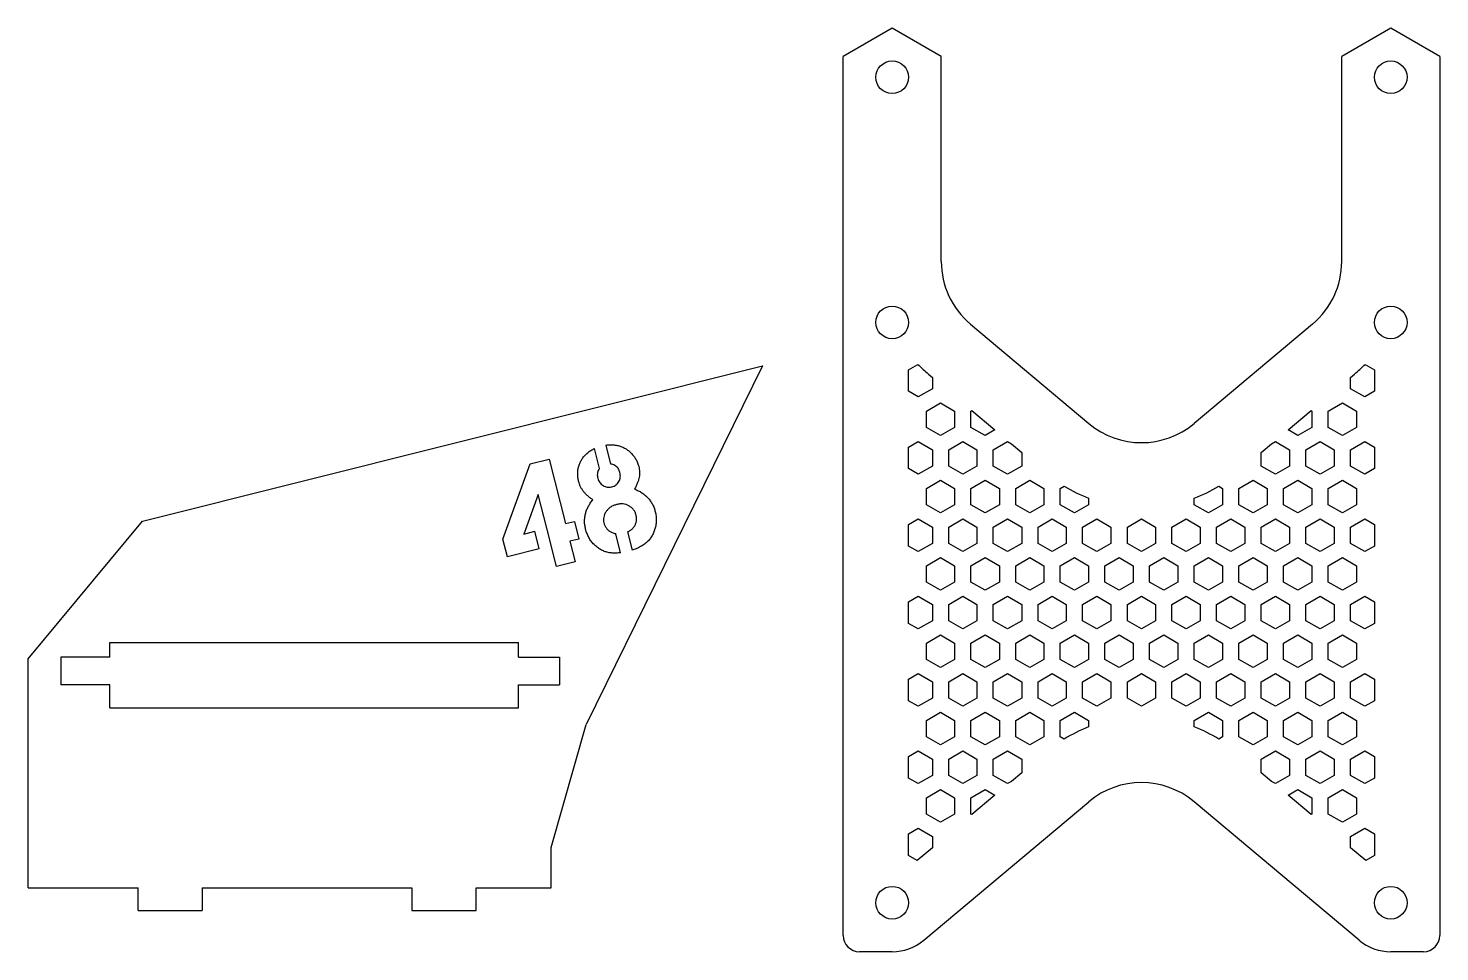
# Model space of a CAD drawing. Header units: millimetres. Extents: x 86 to 390, y 81 to 267.
# Drawn here: x 91.2 to 263.9, y 153.8 to 266.8 of the extents above; entities that cross this region are included whole.
import ezdxf

# ---------------------------------------------------------------- set-up
doc = ezdxf.new("R2010")
doc.units = ezdxf.units.MM

msp = doc.modelspace()

# ---------------------------------------------------------------- linework, layer by layer
at = {"color": 7, "linetype": 'Continuous', "lineweight": 25}
for p, q in [((196.93, 266.85), (190.93, 263.38)), ((202.93, 263.38), (196.93, 266.85)), ((257.93, 266.85), (251.93, 263.38)), ((263.93, 263.38), (257.93, 266.85)), ((190.93, 155.85), (190.93, 263.38)), ((202.93, 238.31), (202.93, 263.38)), ((251.93, 238.31), (251.93, 263.38)), ((263.93, 263.38), (263.93, 155.85)), ((206.5, 230.65), (221, 218.48)), ((248.36, 230.65), (233.86, 218.48)), ((105.21, 206.55), (181.06, 225.54)), ((181.06, 225.54), (159.48, 181.64)), ((198.93, 225.06), (200.07, 225.72)), ((198.93, 222.42), (198.93, 225.06)), ((254.79, 225.72), (255.93, 225.06)), ((255.93, 225.06), (255.93, 222.42)), ((201.36, 224.52), (201.84, 224.12)), ((201.84, 224.12), (201.84, 222.74)), ((253.02, 224.12), (253.5, 224.52)), ((253.02, 222.74), (253.02, 224.12)), ((200.11, 221.74), (198.93, 222.42)), ((201.84, 222.74), (200.11, 221.74)), ((254.75, 221.74), (253.02, 222.74)), ((255.93, 222.42), (254.75, 221.74)), ((201.11, 220.01), (202.84, 221.01)), ((201.11, 218.01), (201.11, 220.01)), ((202.84, 221.01), (204.57, 220.01)), ((204.57, 220.01), (204.57, 218.01)), ((206.57, 220.01), (206.67, 220.06)), ((206.57, 218.01), (206.57, 220.01)), ((206.67, 220.06), (209.49, 217.69)), ((245.36, 217.69), (248.19, 220.06)), ((248.19, 220.06), (248.28, 220.01)), ((248.28, 220.01), (248.28, 218.01)), ((250.28, 220.01), (252.02, 221.01)), ((250.28, 218.01), (250.28, 220.01)), ((252.02, 221.01), (253.75, 220.01)), ((253.75, 220.01), (253.75, 218.01)), ((202.84, 217.01), (201.11, 218.01)), ((204.57, 218.01), (202.84, 217.01)), ((208.3, 217.01), (206.57, 218.01)), ((209.49, 217.69), (208.3, 217.01)), ((246.55, 217.01), (245.36, 217.69)), ((248.28, 218.01), (246.55, 217.01)), ((252.02, 217.01), (250.28, 218.01)), ((253.75, 218.01), (252.02, 217.01)), ((198.93, 215.59), (200.11, 216.28)), ((200.11, 216.28), (201.84, 215.28)), ((203.84, 215.28), (205.57, 216.28)), ((205.57, 216.28), (207.3, 215.28)), ((209.3, 215.28), (211.04, 216.28)), ((211.04, 216.28), (211.51, 216)), ((211.51, 216), (212.77, 214.95)), ((242.09, 214.95), (243.35, 216)), ((243.35, 216), (243.82, 216.28)), ((243.82, 216.28), (245.55, 215.28)), ((247.55, 215.28), (249.28, 216.28)), ((249.28, 216.28), (251.02, 215.28)), ((253.02, 215.28), (254.75, 216.28)), ((254.75, 216.28), (255.93, 215.59)), ((161.11, 212.97), (160.49, 215.43)), ((162.52, 213.52), (161.93, 215.85)), ((198.93, 212.96), (198.93, 215.59)), ((201.84, 215.28), (201.84, 213.28)), ((203.84, 213.28), (203.84, 215.28)), ((207.3, 215.28), (207.3, 213.28)), ((209.3, 213.28), (209.3, 215.28)), ((212.77, 214.95), (212.77, 213.28)), ((242.09, 213.28), (242.09, 214.95)), ((245.55, 215.28), (245.55, 213.28)), ((247.55, 213.28), (247.55, 215.28)), ((251.02, 215.28), (251.02, 213.28)), ((253.02, 213.28), (253.02, 215.28)), ((255.93, 215.59), (255.93, 212.96)), ((149.3, 204.32), (152.63, 213.55)), ((152.63, 213.55), (154.96, 214.14)), ((154.96, 214.14), (156.95, 206.23)), ((200.11, 212.28), (198.93, 212.96)), ((201.84, 213.28), (200.11, 212.28)), ((205.57, 212.28), (203.84, 213.28)), ((207.3, 213.28), (205.57, 212.28)), ((211.04, 212.28), (209.3, 213.28)), ((212.77, 213.28), (211.04, 212.28)), ((243.82, 212.28), (242.09, 213.28)), ((245.55, 213.28), (243.82, 212.28)), ((249.28, 212.28), (247.55, 213.28)), ((251.02, 213.28), (249.28, 212.28)), ((254.75, 212.28), (253.02, 213.28)), ((255.93, 212.96), (254.75, 212.28)), ((201.11, 210.54), (202.84, 211.54)), ((202.84, 211.54), (204.57, 210.54)), ((206.57, 210.54), (208.3, 211.54)), ((208.3, 211.54), (210.04, 210.54)), ((212.04, 210.54), (213.77, 211.54)), ((213.77, 211.54), (215.5, 210.54)), ((217.5, 210.54), (217.98, 210.82)), ((236.88, 210.82), (237.36, 210.54)), ((239.36, 210.54), (241.09, 211.54)), ((241.09, 211.54), (242.82, 210.54)), ((244.82, 210.54), (246.55, 211.54)), ((246.55, 211.54), (248.28, 210.54)), ((250.28, 210.54), (252.02, 211.54)), ((252.02, 211.54), (253.75, 210.54)), ((153.62, 209.78), (151.86, 204.96)), ((154.66, 205.66), (153.62, 209.78)), ((201.11, 208.54), (201.11, 210.54)), ((204.57, 210.54), (204.57, 208.54)), ((206.57, 208.54), (206.57, 210.54)), ((210.04, 210.54), (210.04, 208.54)), ((212.04, 208.54), (212.04, 210.54)), ((215.5, 210.54), (215.5, 208.54)), ((217.5, 208.54), (217.5, 210.54)), ((220.96, 209.34), (220.96, 208.54)), ((233.89, 208.54), (233.89, 209.34)), ((237.36, 210.54), (237.36, 208.54)), ((239.36, 208.54), (239.36, 210.54)), ((242.82, 210.54), (242.82, 208.54)), ((244.82, 208.54), (244.82, 210.54)), ((248.28, 210.54), (248.28, 208.54)), ((250.28, 208.54), (250.28, 210.54)), ((253.75, 210.54), (253.75, 208.54)), ((202.84, 207.54), (201.11, 208.54)), ((204.57, 208.54), (202.84, 207.54)), ((208.3, 207.54), (206.57, 208.54)), ((210.04, 208.54), (208.3, 207.54)), ((213.77, 207.54), (212.04, 208.54)), ((215.5, 208.54), (213.77, 207.54)), ((219.23, 207.54), (217.5, 208.54)), ((220.96, 208.54), (219.23, 207.54)), ((235.62, 207.54), (233.89, 208.54)), ((237.36, 208.54), (235.62, 207.54)), ((241.09, 207.54), (239.36, 208.54)), ((242.82, 208.54), (241.09, 207.54)), ((246.55, 207.54), (244.82, 208.54)), ((248.28, 208.54), (246.55, 207.54)), ((252.02, 207.54), (250.28, 208.54)), ((253.75, 208.54), (252.02, 207.54)), ((91.21, 189.69), (105.21, 206.55)), ((154.66, 205.66), (154.66, 205.66)), ((155.84, 200.98), (154.66, 205.66)), ((156.95, 206.23), (158.04, 206.51)), ((158.04, 206.51), (158.58, 204.35)), ((198.93, 206.13), (200.11, 206.81)), ((198.93, 203.49), (198.93, 206.13)), ((200.11, 206.81), (201.84, 205.81)), ((201.84, 205.81), (201.84, 203.81)), ((203.84, 205.81), (205.57, 206.81)), ((203.84, 203.81), (203.84, 205.81)), ((205.57, 206.81), (207.3, 205.81)), ((207.3, 205.81), (207.3, 203.81)), ((209.3, 205.81), (211.04, 206.81)), ((209.3, 203.81), (209.3, 205.81)), ((211.04, 206.81), (212.77, 205.81)), ((212.77, 205.81), (212.77, 203.81)), ((214.77, 205.81), (216.5, 206.81)), ((214.77, 203.81), (214.77, 205.81)), ((216.5, 206.81), (218.23, 205.81)), ((218.23, 205.81), (218.23, 203.81)), ((220.23, 205.81), (221.96, 206.81)), ((220.23, 203.81), (220.23, 205.81)), ((221.96, 206.81), (223.7, 205.81)), ((223.7, 205.81), (223.7, 203.81)), ((225.7, 205.81), (227.43, 206.81)), ((225.7, 203.81), (225.7, 205.81)), ((227.43, 206.81), (229.16, 205.81)), ((229.16, 205.81), (229.16, 203.81)), ((231.16, 205.81), (232.89, 206.81)), ((231.16, 203.81), (231.16, 205.81)), ((232.89, 206.81), (234.62, 205.81)), ((234.62, 205.81), (234.62, 203.81)), ((236.62, 205.81), (238.36, 206.81)), ((236.62, 203.81), (236.62, 205.81)), ((238.36, 206.81), (240.09, 205.81)), ((240.09, 205.81), (240.09, 203.81)), ((242.09, 205.81), (243.82, 206.81)), ((242.09, 203.81), (242.09, 205.81)), ((243.82, 206.81), (245.55, 205.81)), ((245.55, 205.81), (245.55, 203.81)), ((247.55, 205.81), (249.28, 206.81)), ((247.55, 203.81), (247.55, 205.81)), ((249.28, 206.81), (251.02, 205.81)), ((251.02, 205.81), (251.02, 203.81)), ((253.02, 205.81), (254.75, 206.81)), ((253.02, 203.81), (253.02, 205.81)), ((254.75, 206.81), (255.93, 206.13)), ((255.93, 206.13), (255.93, 203.49)), ((149.84, 202.15), (149.3, 204.32)), ((151.86, 204.96), (153.2, 205.3)), ((153.75, 203.13), (153.2, 205.3)), ((158.58, 204.35), (157.49, 204.07)), ((157.49, 204.07), (158.12, 201.55)), ((163.69, 202.67), (163.1, 205)), ((165.15, 203), (164.59, 205.24)), ((201.84, 203.81), (200.11, 202.81)), ((205.57, 202.81), (203.84, 203.81)), ((207.3, 203.81), (205.57, 202.81)), ((211.04, 202.81), (209.3, 203.81)), ((212.77, 203.81), (211.04, 202.81)), ((216.5, 202.81), (214.77, 203.81)), ((218.23, 203.81), (216.5, 202.81)), ((221.96, 202.81), (220.23, 203.81)), ((223.7, 203.81), (221.96, 202.81)), ((227.43, 202.81), (225.7, 203.81)), ((229.16, 203.81), (227.43, 202.81)), ((232.89, 202.81), (231.16, 203.81)), ((234.62, 203.81), (232.89, 202.81)), ((238.36, 202.81), (236.62, 203.81)), ((240.09, 203.81), (238.36, 202.81)), ((243.82, 202.81), (242.09, 203.81)), ((245.55, 203.81), (243.82, 202.81)), ((249.28, 202.81), (247.55, 203.81)), ((251.02, 203.81), (249.28, 202.81)), ((254.75, 202.81), (253.02, 203.81)), ((153.75, 203.13), (149.84, 202.15)), ((200.11, 202.81), (198.93, 203.49)), ((201.11, 201.08), (202.84, 202.08)), ((202.84, 202.08), (204.57, 201.08)), ((206.57, 201.08), (208.3, 202.08)), ((208.3, 202.08), (210.04, 201.08)), ((212.04, 201.08), (213.77, 202.08)), ((213.77, 202.08), (215.5, 201.08)), ((217.5, 201.08), (219.23, 202.08)), ((219.23, 202.08), (220.96, 201.08)), ((222.96, 201.08), (224.7, 202.08)), ((224.7, 202.08), (226.43, 201.08)), ((228.43, 201.08), (230.16, 202.08)), ((230.16, 202.08), (231.89, 201.08)), ((233.89, 201.08), (235.62, 202.08)), ((235.62, 202.08), (237.36, 201.08)), ((239.36, 201.08), (241.09, 202.08)), ((241.09, 202.08), (242.82, 201.08)), ((244.82, 201.08), (246.55, 202.08)), ((246.55, 202.08), (248.28, 201.08)), ((250.28, 201.08), (252.02, 202.08)), ((252.02, 202.08), (253.75, 201.08)), ((255.93, 203.49), (254.75, 202.81)), ((158.12, 201.55), (155.84, 200.98)), ((201.11, 199.08), (201.11, 201.08)), ((204.57, 201.08), (204.57, 199.08)), ((206.57, 199.08), (206.57, 201.08)), ((210.04, 201.08), (210.04, 199.08)), ((212.04, 199.08), (212.04, 201.08)), ((215.5, 201.08), (215.5, 199.08)), ((217.5, 199.08), (217.5, 201.08)), ((220.96, 201.08), (220.96, 199.08)), ((222.96, 199.08), (222.96, 201.08)), ((226.43, 201.08), (226.43, 199.08)), ((228.43, 199.08), (228.43, 201.08)), ((231.89, 201.08), (231.89, 199.08)), ((233.89, 199.08), (233.89, 201.08)), ((237.36, 201.08), (237.36, 199.08)), ((239.36, 199.08), (239.36, 201.08)), ((242.82, 201.08), (242.82, 199.08)), ((244.82, 199.08), (244.82, 201.08)), ((248.28, 201.08), (248.28, 199.08)), ((250.28, 199.08), (250.28, 201.08)), ((253.75, 201.08), (253.75, 199.08)), ((202.84, 198.08), (201.11, 199.08)), ((204.57, 199.08), (202.84, 198.08)), ((208.3, 198.08), (206.57, 199.08)), ((210.04, 199.08), (208.3, 198.08)), ((213.77, 198.08), (212.04, 199.08)), ((215.5, 199.08), (213.77, 198.08)), ((219.23, 198.08), (217.5, 199.08)), ((220.96, 199.08), (219.23, 198.08)), ((224.7, 198.08), (222.96, 199.08)), ((226.43, 199.08), (224.7, 198.08)), ((230.16, 198.08), (228.43, 199.08)), ((231.89, 199.08), (230.16, 198.08)), ((235.62, 198.08), (233.89, 199.08)), ((237.36, 199.08), (235.62, 198.08)), ((241.09, 198.08), (239.36, 199.08)), ((242.82, 199.08), (241.09, 198.08)), ((246.55, 198.08), (244.82, 199.08)), ((248.28, 199.08), (246.55, 198.08)), ((252.02, 198.08), (250.28, 199.08)), ((253.75, 199.08), (252.02, 198.08)), ((198.93, 196.67), (200.11, 197.35)), ((200.11, 197.35), (201.84, 196.35)), ((203.84, 196.35), (205.57, 197.35)), ((205.57, 197.35), (207.3, 196.35)), ((209.3, 196.35), (211.04, 197.35)), ((211.04, 197.35), (212.77, 196.35)), ((214.77, 196.35), (216.5, 197.35)), ((216.5, 197.35), (218.23, 196.35)), ((220.23, 196.35), (221.96, 197.35)), ((221.96, 197.35), (223.7, 196.35)), ((225.7, 196.35), (227.43, 197.35)), ((227.43, 197.35), (229.16, 196.35)), ((231.16, 196.35), (232.89, 197.35)), ((232.89, 197.35), (234.62, 196.35)), ((236.62, 196.35), (238.36, 197.35)), ((238.36, 197.35), (240.09, 196.35)), ((242.09, 196.35), (243.82, 197.35)), ((243.82, 197.35), (245.55, 196.35)), ((247.55, 196.35), (249.28, 197.35)), ((249.28, 197.35), (251.02, 196.35)), ((253.02, 196.35), (254.75, 197.35)), ((254.75, 197.35), (255.93, 196.67)), ((198.93, 194.03), (198.93, 196.67)), ((201.84, 196.35), (201.84, 194.35)), ((203.84, 194.35), (203.84, 196.35)), ((207.3, 196.35), (207.3, 194.35)), ((209.3, 194.35), (209.3, 196.35)), ((212.77, 196.35), (212.77, 194.35)), ((214.77, 194.35), (214.77, 196.35)), ((218.23, 196.35), (218.23, 194.35)), ((220.23, 194.35), (220.23, 196.35)), ((223.7, 196.35), (223.7, 194.35)), ((225.7, 194.35), (225.7, 196.35)), ((229.16, 196.35), (229.16, 194.35)), ((231.16, 194.35), (231.16, 196.35)), ((234.62, 196.35), (234.62, 194.35)), ((236.62, 194.35), (236.62, 196.35)), ((240.09, 196.35), (240.09, 194.35)), ((242.09, 194.35), (242.09, 196.35)), ((245.55, 196.35), (245.55, 194.35)), ((247.55, 194.35), (247.55, 196.35)), ((251.02, 196.35), (251.02, 194.35)), ((253.02, 194.35), (253.02, 196.35)), ((255.93, 196.67), (255.93, 194.03)), ((200.11, 193.35), (198.93, 194.03)), ((201.84, 194.35), (200.11, 193.35)), ((205.57, 193.35), (203.84, 194.35)), ((207.3, 194.35), (205.57, 193.35)), ((211.04, 193.35), (209.3, 194.35)), ((212.77, 194.35), (211.04, 193.35)), ((216.5, 193.35), (214.77, 194.35)), ((218.23, 194.35), (216.5, 193.35)), ((221.96, 193.35), (220.23, 194.35)), ((223.7, 194.35), (221.96, 193.35)), ((227.43, 193.35), (225.7, 194.35)), ((229.16, 194.35), (227.43, 193.35)), ((232.89, 193.35), (231.16, 194.35)), ((234.62, 194.35), (232.89, 193.35)), ((238.36, 193.35), (236.62, 194.35)), ((240.09, 194.35), (238.36, 193.35)), ((243.82, 193.35), (242.09, 194.35)), ((245.55, 194.35), (243.82, 193.35)), ((249.28, 193.35), (247.55, 194.35)), ((251.02, 194.35), (249.28, 193.35)), ((254.75, 193.35), (253.02, 194.35)), ((255.93, 194.03), (254.75, 193.35)), ((201.11, 191.62), (202.84, 192.62)), ((202.84, 192.62), (204.57, 191.62)), ((206.57, 191.62), (208.3, 192.62)), ((208.3, 192.62), (210.04, 191.62)), ((212.04, 191.62), (213.77, 192.62)), ((213.77, 192.62), (215.5, 191.62)), ((217.5, 191.62), (219.23, 192.62)), ((219.23, 192.62), (220.96, 191.62)), ((222.96, 191.62), (224.7, 192.62)), ((224.7, 192.62), (226.43, 191.62)), ((228.43, 191.62), (230.16, 192.62)), ((230.16, 192.62), (231.89, 191.62)), ((233.89, 191.62), (235.62, 192.62)), ((235.62, 192.62), (237.36, 191.62)), ((239.36, 191.62), (241.09, 192.62)), ((241.09, 192.62), (242.82, 191.62)), ((244.82, 191.62), (246.55, 192.62)), ((246.55, 192.62), (248.28, 191.62)), ((250.28, 191.62), (252.02, 192.62)), ((252.02, 192.62), (253.75, 191.62)), ((101.21, 191.69), (151.21, 191.69)), ((101.21, 189.89), (101.21, 191.69)), ((151.21, 189.89), (151.21, 191.69)), ((201.11, 189.62), (201.11, 191.62)), ((204.57, 191.62), (204.57, 189.62)), ((206.57, 189.62), (206.57, 191.62)), ((210.04, 191.62), (210.04, 189.62)), ((212.04, 189.62), (212.04, 191.62)), ((215.5, 191.62), (215.5, 189.62)), ((217.5, 189.62), (217.5, 191.62)), ((220.96, 191.62), (220.96, 189.62)), ((222.96, 189.62), (222.96, 191.62)), ((226.43, 191.62), (226.43, 189.62)), ((228.43, 189.62), (228.43, 191.62)), ((231.89, 191.62), (231.89, 189.62)), ((233.89, 189.62), (233.89, 191.62)), ((237.36, 191.62), (237.36, 189.62)), ((239.36, 189.62), (239.36, 191.62)), ((242.82, 191.62), (242.82, 189.62)), ((244.82, 189.62), (244.82, 191.62)), ((248.28, 191.62), (248.28, 189.62)), ((250.28, 189.62), (250.28, 191.62)), ((253.75, 191.62), (253.75, 189.62)), ((91.21, 161.69), (91.21, 189.69)), ((95.21, 189.89), (95.21, 186.49)), ((101.21, 189.89), (95.21, 189.89)), ((151.21, 189.89), (156.21, 189.89)), ((156.21, 189.89), (156.21, 186.49)), ((202.84, 188.62), (201.11, 189.62)), ((204.57, 189.62), (202.84, 188.62)), ((208.3, 188.62), (206.57, 189.62)), ((210.04, 189.62), (208.3, 188.62)), ((213.77, 188.62), (212.04, 189.62)), ((215.5, 189.62), (213.77, 188.62)), ((219.23, 188.62), (217.5, 189.62)), ((220.96, 189.62), (219.23, 188.62)), ((224.7, 188.62), (222.96, 189.62)), ((226.43, 189.62), (224.7, 188.62)), ((230.16, 188.62), (228.43, 189.62)), ((231.89, 189.62), (230.16, 188.62)), ((235.62, 188.62), (233.89, 189.62)), ((237.36, 189.62), (235.62, 188.62)), ((241.09, 188.62), (239.36, 189.62)), ((242.82, 189.62), (241.09, 188.62)), ((246.55, 188.62), (244.82, 189.62)), ((248.28, 189.62), (246.55, 188.62)), ((252.02, 188.62), (250.28, 189.62)), ((253.75, 189.62), (252.02, 188.62)), ((198.93, 187.2), (200.11, 187.88)), ((198.93, 184.56), (198.93, 187.2)), ((200.11, 187.88), (201.84, 186.88)), ((201.84, 186.88), (201.84, 184.88)), ((203.84, 186.88), (205.57, 187.88)), ((203.84, 184.88), (203.84, 186.88)), ((205.57, 187.88), (207.3, 186.88)), ((207.3, 186.88), (207.3, 184.88)), ((209.3, 186.88), (211.04, 187.88)), ((209.3, 184.88), (209.3, 186.88)), ((211.04, 187.88), (212.77, 186.88)), ((212.77, 186.88), (212.77, 184.88)), ((214.77, 186.88), (216.5, 187.88)), ((214.77, 184.88), (214.77, 186.88)), ((216.5, 187.88), (218.23, 186.88)), ((218.23, 186.88), (218.23, 184.88)), ((220.23, 186.88), (221.96, 187.88)), ((220.23, 184.88), (220.23, 186.88)), ((221.96, 187.88), (223.7, 186.88)), ((223.7, 186.88), (223.7, 184.88)), ((225.7, 186.88), (227.43, 187.88)), ((225.7, 184.88), (225.7, 186.88)), ((227.43, 187.88), (229.16, 186.88)), ((229.16, 186.88), (229.16, 184.88)), ((231.16, 186.88), (232.89, 187.88)), ((231.16, 184.88), (231.16, 186.88)), ((232.89, 187.88), (234.62, 186.88)), ((234.62, 186.88), (234.62, 184.88)), ((236.62, 186.88), (238.36, 187.88)), ((236.62, 184.88), (236.62, 186.88)), ((238.36, 187.88), (240.09, 186.88)), ((240.09, 186.88), (240.09, 184.88)), ((242.09, 186.88), (243.82, 187.88)), ((242.09, 184.88), (242.09, 186.88)), ((243.82, 187.88), (245.55, 186.88)), ((245.55, 186.88), (245.55, 184.88)), ((247.55, 186.88), (249.28, 187.88)), ((247.55, 184.88), (247.55, 186.88)), ((249.28, 187.88), (251.02, 186.88)), ((251.02, 186.88), (251.02, 184.88)), ((253.02, 186.88), (254.75, 187.88)), ((253.02, 184.88), (253.02, 186.88)), ((254.75, 187.88), (255.93, 187.2)), ((255.93, 187.2), (255.93, 184.56)), ((101.21, 186.49), (95.21, 186.49)), ((101.21, 183.69), (101.21, 186.49)), ((151.21, 183.69), (151.21, 186.49)), ((151.21, 186.49), (156.21, 186.49)), ((201.84, 184.88), (200.11, 183.88)), ((205.57, 183.88), (203.84, 184.88)), ((207.3, 184.88), (205.57, 183.88)), ((211.04, 183.88), (209.3, 184.88)), ((212.77, 184.88), (211.04, 183.88)), ((216.5, 183.88), (214.77, 184.88)), ((218.23, 184.88), (216.5, 183.88)), ((221.96, 183.88), (220.23, 184.88)), ((223.7, 184.88), (221.96, 183.88)), ((227.43, 183.88), (225.7, 184.88)), ((229.16, 184.88), (227.43, 183.88)), ((232.89, 183.88), (231.16, 184.88)), ((234.62, 184.88), (232.89, 183.88)), ((238.36, 183.88), (236.62, 184.88)), ((240.09, 184.88), (238.36, 183.88)), ((243.82, 183.88), (242.09, 184.88)), ((245.55, 184.88), (243.82, 183.88)), ((249.28, 183.88), (247.55, 184.88)), ((251.02, 184.88), (249.28, 183.88)), ((254.75, 183.88), (253.02, 184.88)), ((101.21, 183.69), (151.21, 183.69)), ((200.11, 183.88), (198.93, 184.56)), ((201.11, 182.15), (202.84, 183.15)), ((202.84, 183.15), (204.57, 182.15)), ((206.57, 182.15), (208.3, 183.15)), ((208.3, 183.15), (210.04, 182.15)), ((212.04, 182.15), (213.77, 183.15)), ((213.77, 183.15), (215.5, 182.15)), ((217.5, 182.15), (219.23, 183.15)), ((219.23, 183.15), (220.96, 182.15)), ((233.89, 182.15), (235.62, 183.15)), ((235.62, 183.15), (237.36, 182.15)), ((239.36, 182.15), (241.09, 183.15)), ((241.09, 183.15), (242.82, 182.15)), ((244.82, 182.15), (246.55, 183.15)), ((246.55, 183.15), (248.28, 182.15)), ((250.28, 182.15), (252.02, 183.15)), ((252.02, 183.15), (253.75, 182.15)), ((255.93, 184.56), (254.75, 183.88)), ((155.21, 166.59), (159.48, 181.64)), ((201.11, 180.15), (201.11, 182.15)), ((204.57, 182.15), (204.57, 180.15)), ((206.57, 180.15), (206.57, 182.15)), ((210.04, 182.15), (210.04, 180.15)), ((212.04, 180.15), (212.04, 182.15)), ((215.5, 182.15), (215.5, 180.15)), ((217.5, 180.15), (217.5, 182.15)), ((220.96, 182.15), (220.96, 181.35)), ((233.89, 181.35), (233.89, 182.15)), ((237.36, 182.15), (237.36, 180.15)), ((239.36, 180.15), (239.36, 182.15)), ((242.82, 182.15), (242.82, 180.15)), ((244.82, 180.15), (244.82, 182.15)), ((248.28, 182.15), (248.28, 180.15)), ((250.28, 180.15), (250.28, 182.15)), ((253.75, 182.15), (253.75, 180.15)), ((202.84, 179.15), (201.11, 180.15)), ((204.57, 180.15), (202.84, 179.15)), ((208.3, 179.15), (206.57, 180.15)), ((210.04, 180.15), (208.3, 179.15)), ((213.77, 179.15), (212.04, 180.15)), ((215.5, 180.15), (213.77, 179.15)), ((217.98, 179.87), (217.5, 180.15)), ((237.36, 180.15), (236.88, 179.87)), ((241.09, 179.15), (239.36, 180.15)), ((242.82, 180.15), (241.09, 179.15)), ((246.55, 179.15), (244.82, 180.15)), ((248.28, 180.15), (246.55, 179.15)), ((252.02, 179.15), (250.28, 180.15)), ((253.75, 180.15), (252.02, 179.15)), ((198.93, 177.74), (200.11, 178.42)), ((200.11, 178.42), (201.84, 177.42)), ((203.84, 177.42), (205.57, 178.42)), ((205.57, 178.42), (207.3, 177.42)), ((209.3, 177.42), (211.04, 178.42)), ((211.04, 178.42), (212.77, 177.42)), ((242.09, 177.42), (243.82, 178.42)), ((243.82, 178.42), (245.55, 177.42)), ((247.55, 177.42), (249.28, 178.42)), ((249.28, 178.42), (251.02, 177.42)), ((253.02, 177.42), (254.75, 178.42)), ((254.75, 178.42), (255.93, 177.74)), ((198.93, 175.1), (198.93, 177.74)), ((201.84, 177.42), (201.84, 175.42)), ((203.84, 175.42), (203.84, 177.42)), ((207.3, 177.42), (207.3, 175.42)), ((209.3, 175.42), (209.3, 177.42)), ((212.77, 177.42), (212.77, 175.75)), ((242.09, 175.75), (242.09, 177.42)), ((245.55, 177.42), (245.55, 175.42)), ((247.55, 175.42), (247.55, 177.42)), ((251.02, 177.42), (251.02, 175.42)), ((253.02, 175.42), (253.02, 177.42)), ((255.93, 177.74), (255.93, 175.1)), ((200.11, 174.42), (198.93, 175.1)), ((201.84, 175.42), (200.11, 174.42)), ((205.57, 174.42), (203.84, 175.42)), ((207.3, 175.42), (205.57, 174.42)), ((211.04, 174.42), (209.3, 175.42)), ((211.51, 174.69), (211.04, 174.42)), ((212.77, 175.75), (211.51, 174.69)), ((243.35, 174.69), (242.09, 175.75)), ((243.82, 174.42), (243.35, 174.69)), ((245.55, 175.42), (243.82, 174.42)), ((249.28, 174.42), (247.55, 175.42)), ((251.02, 175.42), (249.28, 174.42)), ((254.75, 174.42), (253.02, 175.42)), ((255.93, 175.1), (254.75, 174.42)), ((201.11, 172.69), (202.84, 173.69)), ((202.84, 173.69), (204.57, 172.69)), ((206.57, 172.69), (208.3, 173.69)), ((209.49, 173), (206.67, 170.63)), ((208.3, 173.69), (209.49, 173)), ((245.36, 173), (246.55, 173.69)), ((248.19, 170.63), (245.36, 173)), ((246.55, 173.69), (248.28, 172.69)), ((250.28, 172.69), (252.02, 173.69)), ((252.02, 173.69), (253.75, 172.69)), ((200.78, 155.25), (221, 172.21)), ((201.11, 170.69), (201.11, 172.69)), ((204.57, 172.69), (204.57, 170.69)), ((206.57, 170.69), (206.57, 172.69)), ((254.07, 155.25), (233.86, 172.21)), ((248.28, 172.69), (248.28, 170.69)), ((250.28, 170.69), (250.28, 172.69)), ((253.75, 172.69), (253.75, 170.69)), ((202.84, 169.69), (201.11, 170.69)), ((204.57, 170.69), (202.84, 169.69)), ((206.67, 170.63), (206.57, 170.69)), ((248.28, 170.69), (248.19, 170.63)), ((252.02, 169.69), (250.28, 170.69)), ((253.75, 170.69), (252.02, 169.69)), ((198.93, 168.27), (200.11, 168.96)), ((198.93, 165.64), (198.93, 168.27)), ((200.11, 168.96), (201.84, 167.96)), ((201.84, 167.96), (201.84, 166.58)), ((253.02, 167.96), (254.75, 168.96)), ((253.02, 166.58), (253.02, 167.96)), ((254.75, 168.96), (255.93, 168.27)), ((255.93, 168.27), (255.93, 165.64)), ((155.21, 161.69), (155.21, 166.59)), ((201.84, 166.58), (199.99, 165.02)), ((254.87, 165.02), (253.02, 166.58)), ((199.99, 165.02), (198.93, 165.64)), ((255.93, 165.64), (254.87, 165.02)), ((91.21, 161.69), (104.67, 161.69)), ((104.67, 158.89), (104.67, 161.69)), ((112.51, 161.69), (138.17, 161.69)), ((112.51, 161.69), (112.51, 158.89)), ((138.17, 161.69), (138.17, 158.89)), ((146.01, 161.69), (155.21, 161.69)), ((146.01, 158.89), (146.01, 161.69)), ((104.67, 158.89), (112.51, 158.89)), ((138.17, 158.89), (146.01, 158.89)), ((196.93, 153.85), (192.93, 153.85)), ((261.93, 153.85), (257.93, 153.85))]:
    msp.add_line(p, q, dxfattribs=at)
for centre in [(196.93, 260.85), (257.93, 260.85), (196.93, 230.85), (257.93, 230.85), (196.93, 159.85), (257.93, 159.85)]:
    msp.add_circle(centre, 2, dxfattribs=at)
for centre, radius, start, end in [((212.93, 238.31), 10, 180, 230), ((241.93, 238.31), 10, 310, 0), ((212.93, 238.31), 18, 224.3937, 230), ((241.93, 238.31), 18, 310, 315.6063), ((227.43, 226.14), 10, 230, 310), ((227.43, 226.14), 18, 238.3377, 248.954), ((227.43, 226.14), 18, 291.046, 301.6623), ((227.43, 164.55), 18, 111.046, 121.6623), ((227.43, 164.55), 18, 58.3377, 68.954), ((227.43, 164.55), 10, 50, 130), ((192.93, 155.85), 2, 180, 270), ((261.93, 155.85), 2, 270, 0), ((196.93, 159.85), 6, 270, 310), ((257.93, 159.85), 6, 230, 270)]:
    msp.add_arc(centre, radius, start, end, dxfattribs=at)
for points, knots in [([(158.56, 211.41), (158.52, 211.56), (158.46, 211.88), (158.44, 212.35), (158.47, 212.82), (158.57, 213.27), (158.73, 213.71), (158.95, 214.12), (159.23, 214.49), (159.57, 214.83), (159.96, 215.13), (160.28, 215.32), (160.46, 215.41), (160.49, 215.43)], [0, 0, 0, 0, 0.0833465, 0.16449, 0.244459, 0.3248123, 0.4050604, 0.484254, 0.5640752, 0.6458596, 0.7301608, 0.8161895, 0.8362883, 0.8362883, 0.8362883, 0.8362883]), ([(161.93, 215.85), (162.1, 215.88), (162.43, 215.9), (162.92, 215.88), (163.4, 215.79), (163.85, 215.64), (164.27, 215.44), (164.66, 215.17), (165.01, 214.85), (165.32, 214.49), (165.58, 214.1), (165.78, 213.67), (165.87, 213.37), (165.91, 213.22)], [0.0958578, 0.0958578, 0.0958578, 0.0958578, 0.1815721, 0.2668385, 0.349854, 0.4316308, 0.5117443, 0.5919947, 0.6743634, 0.7565575, 0.8374146, 0.9179408, 1, 1, 1, 1]), ([(161.11, 212.97), (161.08, 212.94), (161.01, 212.82), (160.91, 212.62), (160.85, 212.35), (160.84, 212.07), (160.88, 211.89), (160.9, 211.79)], [0.4305761, 0.4305761, 0.4305761, 0.4305761, 0.4954309, 0.6185517, 0.7404575, 0.865256, 1, 1, 1, 1]), ([(163.61, 212.49), (163.58, 212.58), (163.53, 212.76), (163.39, 213.01), (163.21, 213.21), (162.99, 213.36), (162.75, 213.47), (162.59, 213.5), (162.52, 213.52)], [0, 0, 0, 0, 0.1313505, 0.2531519, 0.371563, 0.4922002, 0.6129339, 0.7132801, 0.7132801, 0.7132801, 0.7132801]), ([(162.61, 210.74), (162.71, 210.77), (162.89, 210.82), (163.13, 210.96), (163.33, 211.15), (163.49, 211.37), (163.61, 211.62), (163.67, 211.9), (163.67, 212.19), (163.63, 212.39), (163.61, 212.49)], [0, 0, 0, 0, 0.129714, 0.2509, 0.369758, 0.490802, 0.613347, 0.736678, 0.862909, 1, 1, 1, 1]), ([(165.91, 213.22), (165.94, 213.11), (165.99, 212.89), (166.02, 212.57), (166.01, 212.25), (165.98, 211.93), (165.9, 211.59), (165.78, 211.23), (165.61, 210.84), (165.47, 210.58), (165.39, 210.44)], [0, 0, 0, 0, 0.115387, 0.227328, 0.336936, 0.446355, 0.562486, 0.691977, 0.838433, 1, 1, 1, 1]), ([(160.3, 209.16), (160.19, 209.24), (159.97, 209.37), (159.68, 209.61), (159.4, 209.87), (159.17, 210.14), (158.97, 210.43), (158.8, 210.74), (158.65, 211.06), (158.59, 211.29), (158.56, 211.41)], [0, 0, 0, 0, 0.135963, 0.266333, 0.392213, 0.515302, 0.636784, 0.756244, 0.877766, 1, 1, 1, 1]), ([(160.9, 211.79), (160.93, 211.7), (160.99, 211.51), (161.13, 211.27), (161.31, 211.06), (161.54, 210.89), (161.79, 210.76), (162.06, 210.7), (162.34, 210.68), (162.52, 210.72), (162.61, 210.74)], [0, 0, 0, 0, 0.131154, 0.255876, 0.378257, 0.504828, 0.629834, 0.750532, 0.872236, 1, 1, 1, 1]), ([(159.42, 205.55), (159.38, 205.71), (159.31, 206.02), (159.28, 206.5), (159.3, 206.97), (159.39, 207.43), (159.53, 207.88), (159.73, 208.32), (159.98, 208.75), (160.2, 209.03), (160.3, 209.16)], [0, 0, 0, 0, 0.126002, 0.248616, 0.368448, 0.488026, 0.609285, 0.734081, 0.863215, 1, 1, 1, 1]), ([(165.39, 210.44), (165.55, 210.38), (165.86, 210.27), (166.29, 210.03), (166.68, 209.74), (167.03, 209.4), (167.34, 209.02), (167.6, 208.61), (167.8, 208.17), (167.89, 207.85), (167.94, 207.69)], [0, 0, 0, 0, 0.128128, 0.253006, 0.3767, 0.50134, 0.626165, 0.749419, 0.8731, 1, 1, 1, 1]), ([(163.21, 208.57), (163.08, 208.53), (162.82, 208.46), (162.46, 208.26), (162.16, 208.01), (161.92, 207.71), (161.73, 207.38), (161.62, 207.04), (161.58, 206.68), (161.63, 206.45), (161.65, 206.34)], [0, 0, 0, 0, 0.138243, 0.268811, 0.396045, 0.525646, 0.650988, 0.767993, 0.882772, 1, 1, 1, 1]), ([(165.59, 207.27), (165.57, 207.33), (165.53, 207.45), (165.47, 207.63), (165.38, 207.79), (165.28, 207.94), (165.16, 208.07), (165.03, 208.2), (164.88, 208.31), (164.66, 208.44), (164.37, 208.57), (164, 208.65), (163.61, 208.65), (163.35, 208.6), (163.21, 208.57)], [0, 0, 0, 0, 0.063333, 0.124881, 0.185104, 0.244373, 0.30341, 0.362906, 0.424148, 0.487196, 0.612677, 0.73659, 0.864468, 1, 1, 1, 1]), ([(164.59, 205.24), (164.62, 205.26), (164.7, 205.3), (164.84, 205.37), (164.99, 205.49), (165.14, 205.61), (165.26, 205.75), (165.37, 205.89), (165.47, 206.05), (165.54, 206.21), (165.6, 206.38), (165.63, 206.55), (165.65, 206.72), (165.65, 206.9), (165.63, 207.08), (165.6, 207.21), (165.59, 207.27)], [0.1844656, 0.1844656, 0.1844656, 0.1844656, 0.2134338, 0.2783223, 0.3416834, 0.4031803, 0.4639866, 0.5248105, 0.5849125, 0.643338, 0.7011468, 0.7588082, 0.8163956, 0.8753652, 0.9363929, 1, 1, 1, 1]), ([(167.94, 207.69), (167.98, 207.52), (168.05, 207.17), (168.08, 206.64), (168.03, 206.11), (167.91, 205.59), (167.74, 205.1), (167.49, 204.65), (167.19, 204.23), (166.88, 203.93), (166.62, 203.71), (166.39, 203.56), (166.15, 203.41), (165.88, 203.28), (165.61, 203.16), (165.36, 203.07), (165.21, 203.02), (165.15, 203)], [0, 0, 0, 0, 0.0816084, 0.1612295, 0.2410402, 0.321753, 0.4014862, 0.4790191, 0.5557504, 0.6332583, 0.6730422, 0.7141501, 0.7569099, 0.8014427, 0.8479201, 0.8961651, 0.9213727, 0.9213727, 0.9213727, 0.9213727]), ([(163.69, 202.67), (163.66, 202.67), (163.53, 202.65), (163.3, 202.63), (163, 202.62), (162.71, 202.63), (162.44, 202.65), (162.1, 202.71), (161.7, 202.83), (161.25, 203.04), (160.82, 203.33), (160.43, 203.67), (160.09, 204.07), (159.8, 204.52), (159.57, 205.02), (159.47, 205.37), (159.42, 205.55)], [0.1472738, 0.1472738, 0.1472738, 0.1472738, 0.1590382, 0.2068287, 0.2517951, 0.2948466, 0.3353962, 0.3740935, 0.4488027, 0.5229125, 0.5982269, 0.6759376, 0.7550862, 0.8347427, 0.9156861, 1, 1, 1, 1]), ([(161.65, 206.34), (161.67, 206.27), (161.7, 206.16), (161.77, 205.99), (161.86, 205.83), (161.96, 205.68), (162.07, 205.55), (162.2, 205.42), (162.35, 205.31), (162.51, 205.21), (162.68, 205.13), (162.86, 205.06), (163, 205.02), (163.08, 205.01), (163.1, 205)], [0, 0, 0, 0, 0.0616117, 0.1212705, 0.1797157, 0.2371872, 0.295043, 0.3538956, 0.413815, 0.4754716, 0.5376204, 0.599758, 0.6625276, 0.6827507, 0.6827507, 0.6827507, 0.6827507])]:
    msp.add_open_spline(points, degree=3, knots=knots, dxfattribs=at)

doc.saveas('drawing.dxf')
